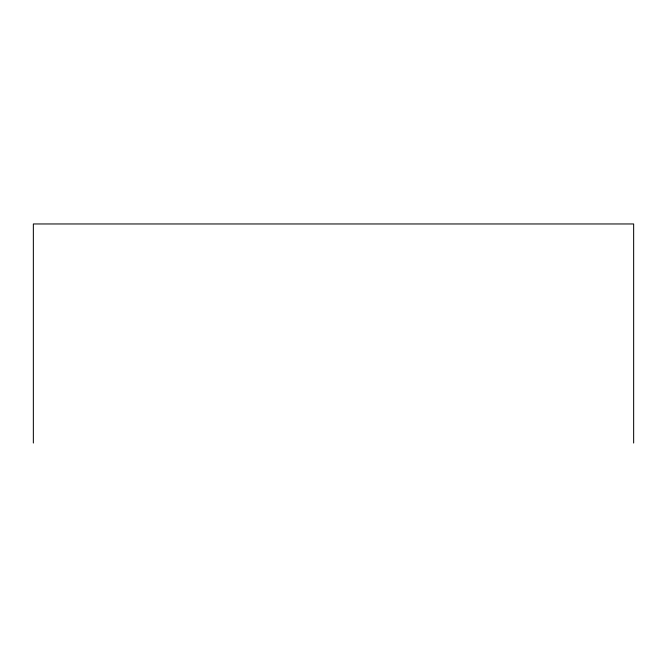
<?xml version="1.0" encoding="UTF-8"?>
<svg xmlns="http://www.w3.org/2000/svg" width="667" height="667" viewBox="0 0 667 667"><rect width="100%" height="100%" fill="white"/><g stroke="black" fill="none" stroke-linecap="round" stroke-linejoin="round"><path stroke-width="1" d="M633.65 443.038L633.65 223.962L33.35 223.962L33.35 443.038"/></g></svg>
